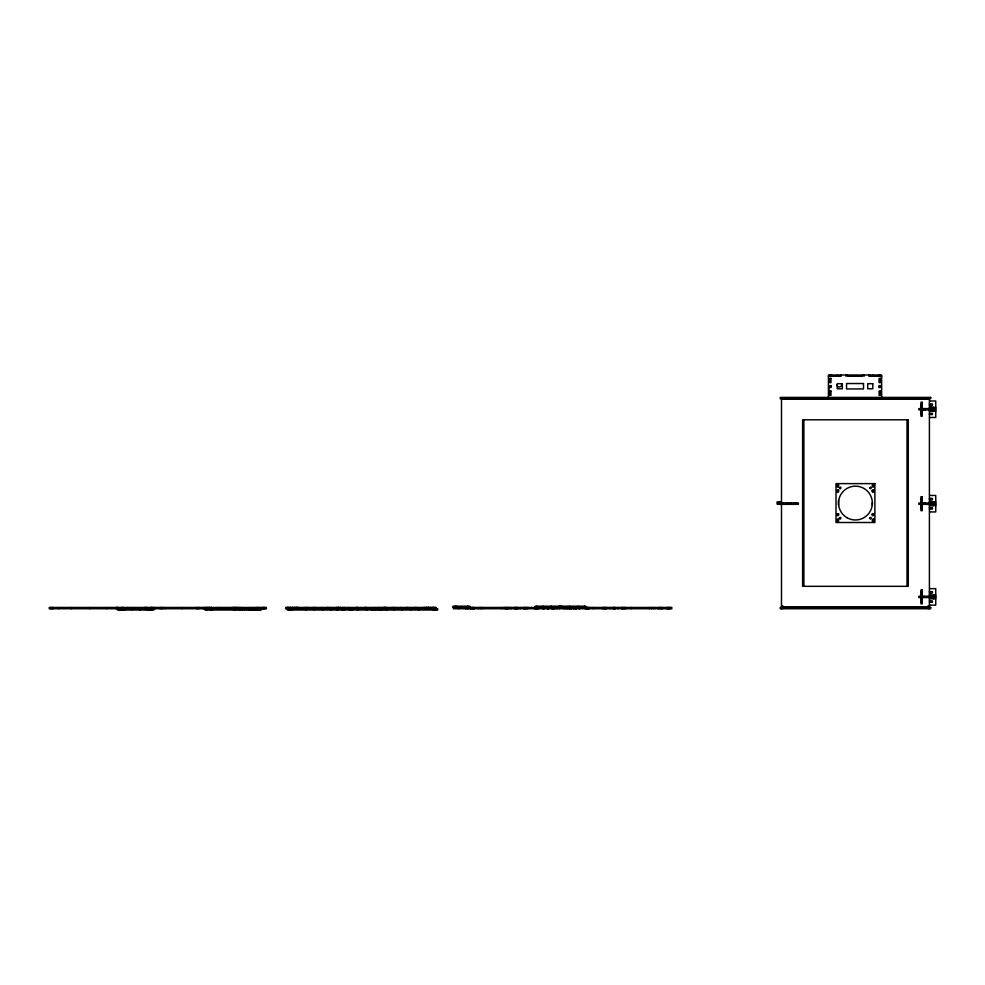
<?xml version="1.0" encoding="UTF-8"?>
<svg xmlns="http://www.w3.org/2000/svg" width="985" height="985" viewBox="0 0 985 985"><rect width="100%" height="100%" fill="white"/><g stroke="black" fill="none" stroke-linecap="round" stroke-linejoin="round"><path stroke-width="1.48" d="M923.684 596.442L924.57 596.442M924.447 597.439L923.807 597.439M828.422 376.27L841.104 376.27L841.104 375.002M881.637 376.27L868.955 376.27L868.955 375.002M879.1 385.652L880.368 385.652L880.368 387.474L879.1 387.474M829.69 386.206L830.958 386.206M879.1 386.206L880.368 386.206M781.487 399.097L929.409 399.097M929.668 400.993L935.75 400.993L935.75 417.48L929.668 417.48M929.409 403.948L932.45 403.948L932.45 405.217L931.182 405.771L929.409 405.217M920.963 404.379L922.231 404.379M920.963 404.675L922.231 404.675M920.963 405.217L922.231 405.217M920.963 406.485L922.231 406.485M920.963 407.039L922.231 407.039M929.409 407.334L935.75 407.334M935.738 408.603L918.845 408.603L918.845 409.871L935.738 409.871M929.409 411.139L935.75 411.139M920.963 411.435L922.231 411.435M920.963 411.989L922.231 411.989M920.963 413.257L922.231 413.257M920.963 413.798L922.231 413.798M920.963 414.094L922.231 414.094M929.409 414.525L932.45 414.562L932.45 413.294L929.409 413.281M837.275 490.604L838.543 490.604M872.353 490.604L873.621 490.604M929.668 495.455L935.75 495.455L935.75 511.941L929.668 511.941M929.409 498.422L932.45 498.422L932.45 499.69L931.182 500.232L929.409 499.69M920.963 498.841L922.231 498.841M920.963 499.136L922.231 499.136M920.963 499.69L922.231 499.69M920.963 500.959L922.231 500.959M920.963 501.5L922.231 501.5M781.487 501.796L777.251 501.796L777.251 504.332L798.392 504.332L798.392 503.064L777.251 503.064M929.409 501.796L935.75 501.796M935.738 503.064L918.845 503.064L918.845 504.332L935.738 504.332M929.409 505.6L935.75 505.6M920.963 505.896L922.231 505.896M920.963 506.45L922.231 506.45M920.963 507.718L922.231 507.718M920.963 508.26L922.231 508.26M920.963 508.555L922.231 508.555M929.409 508.986L932.45 509.023L932.45 507.755L929.409 507.743M837.275 514.269L838.543 514.269M872.353 514.269L873.621 514.269M929.668 588.648L935.75 588.648L935.75 605.135L929.668 605.135M929.409 591.616L932.45 591.616L932.45 592.884L931.182 593.426L929.409 592.884M920.963 592.034L922.231 592.034M920.963 592.33L922.231 592.33M920.963 592.884L922.231 592.884M920.963 594.152L922.231 594.152M920.963 594.694L922.231 594.694M929.409 594.989L935.75 594.989M935.738 596.257L918.845 596.257L918.845 597.526L935.738 597.526M929.409 598.794L935.75 598.794M920.963 599.089L922.231 599.089M920.963 599.643L922.231 599.643M920.963 600.912L922.231 600.912M920.963 601.466L922.231 601.466M920.963 601.761L922.231 601.761M929.409 602.18L932.45 602.217L932.45 600.948L929.409 600.936M781.487 607.043L929.409 607.043M933.632 407.334L933.632 411.139M933.632 501.796L933.632 505.6M933.632 594.989L933.632 598.794M932.586 407.334L932.586 408.603M932.586 409.871L932.586 411.139M932.586 504.332L932.586 505.6M931.182 407.334L931.182 408.603M931.182 409.871L931.182 411.139M931.182 504.332L931.182 505.6M930.259 407.334L930.259 408.603M930.259 409.871L930.259 411.139M930.259 504.332L930.259 505.6M929.409 398.666L929.409 608.73M928.141 605.664L928.141 608.73M925.309 408.603L925.309 409.871M925.309 503.064L925.309 504.332M924.755 408.603L924.755 409.871M924.755 503.064L924.755 504.332M923.499 408.603L923.499 409.871M923.499 503.064L923.499 504.332M922.945 408.603L922.945 409.871M922.945 503.064L922.945 504.332M907.013 419.807L907.013 586.334M881.637 397.398L881.637 375.002L828.422 375.002L828.422 397.398M880.368 375.002L880.368 376.27M879.1 375.002L879.1 376.27M872.575 375.002L872.575 376.27M872.353 502.325L872.353 505.305M864.116 375.002L864.116 376.27M862.626 375.002L862.626 376.27L847.445 376.27L847.445 375.002M845.943 375.002L845.943 376.27M838.543 500.257L838.543 505.305M837.496 375.002L837.496 376.27M830.958 375.002L830.958 376.27M829.69 375.002L829.69 376.27M828.853 386.834L828.853 393.175M803.883 419.807L803.883 586.334M797.247 503.064L797.247 504.332M796.693 503.064L796.693 504.332M795.424 503.064L795.424 504.332M794.883 503.064L794.883 504.332M793.319 503.064L793.319 504.332M791.201 503.064L791.201 504.332M789.638 503.064L789.638 504.332M789.083 503.064L789.083 504.332M787.815 503.064L787.815 504.332M787.274 503.064L787.274 504.332M785.71 503.064L785.71 504.332M783.592 503.064L783.592 504.332M782.755 605.664L782.755 608.73M781.487 398.666L781.487 608.73M779.369 503.064L779.369 504.332M670.576 607.462L670.576 608.73M669.726 607.462L669.726 608.73M668.803 607.462L668.803 608.73M668.249 607.462L668.249 608.73M667.534 607.462L667.534 608.73M666.143 607.462L666.143 608.73M662.129 607.462L662.129 608.73M661.908 607.462L661.908 608.73M660.639 607.462L660.639 608.73M659.371 607.462L659.371 608.73M658.103 607.462L658.103 608.73M653.88 607.462L653.88 608.73M651.774 607.462L651.774 608.73M649.447 607.462L649.447 608.73M631.274 607.462L631.274 608.73M625.955 607.462L625.955 608.73M624.687 607.462L624.687 608.73M623.85 607.462L623.85 608.73M622.914 607.462L622.914 608.73M622.582 607.462L622.582 608.73M621.646 607.462L621.646 608.73M618.346 607.462L618.346 608.73M615.305 607.462L615.305 608.73M614.763 607.462L614.763 608.73M614.369 607.462L614.369 608.73M613.495 607.462L613.495 608.73M612.941 607.462L612.941 608.73M609.9 607.462L609.9 608.73M606.6 607.462L606.6 608.73M605.677 607.462L605.677 608.73M605.332 607.462L605.332 608.73M604.408 607.462L604.408 608.73M603.559 607.462L603.559 608.73M602.291 607.462L602.291 608.73M593.229 607.462L593.229 608.73M589.202 607.462L589.202 608.73M588.55 607.462L588.55 608.73M587.811 607.462L587.811 608.73M587.282 607.462L587.282 608.73M586.543 607.462L586.543 608.73M586.013 607.462L586.013 608.73M585.866 607.462L585.866 606.194L535.187 606.194L535.187 607.462M585.275 607.462L585.275 608.73M584.597 606.194L584.597 607.462M579.488 607.462L579.488 608.73M579.352 607.462L579.352 608.73M578.971 607.462L578.971 608.73M578.072 606.194L578.072 607.462M576.323 607.462L576.323 608.73M575.868 607.462L575.868 608.73M575.129 607.462L575.129 608.73M573.898 607.462L573.898 608.73M573.787 607.462L573.787 608.73M571.682 607.462L571.682 608.73M571.029 607.462L571.029 608.73M570.894 607.462L570.894 608.73M569.613 606.194L569.675 608.73M569.527 607.462L569.527 608.73M568.788 607.462L568.788 608.73M567.446 607.462L567.446 608.73M566.178 607.462L566.178 608.73M564.91 607.462L564.91 608.73M563.642 607.462L563.642 608.73M561.709 606.194L561.709 607.462M561.167 606.194L561.167 607.462M559.899 606.194L559.899 607.462M559.345 606.194L559.418 608.73M557.301 607.462L557.301 608.73M556.033 607.462L556.033 608.73M554.358 607.462L554.358 608.73M553.619 607.462L553.619 608.73M552.856 607.462L552.856 608.73M552.72 607.462L552.72 608.73M551.44 606.194L551.501 608.73M548.497 607.462L548.497 608.73M548.017 607.462L548.017 608.73M547.278 607.462L547.278 608.73M544.397 607.462L544.397 608.73M543.424 607.462L543.424 608.73M542.994 606.194L543.043 608.73M539.127 607.462L539.127 608.73M537.872 607.462L537.872 608.73M537.133 607.462L537.133 608.73M536.603 607.462L536.603 608.73M536.456 606.194L536.456 607.462M535.865 607.462L535.865 608.73M535.335 607.462L535.335 608.73M534.596 607.462L534.596 608.73M527.837 607.462L527.837 608.73M526.569 607.462L526.569 608.73M525.731 607.462L525.731 608.73M524.796 607.462L524.796 608.73M524.463 607.462L524.463 608.73M523.527 607.462L523.527 608.73M520.228 607.462L520.228 608.73M517.999 607.462L517.999 608.73M517.187 607.462L517.187 608.73M516.645 607.462L516.645 608.73M515.586 607.462L515.586 608.73M515.377 607.462L515.377 608.73M514.823 607.462L514.823 608.73M511.781 607.462L511.781 608.73M510.095 607.462L510.095 608.73M508.482 607.462L508.482 608.73M507.558 607.462L507.558 608.73M507.213 607.462L507.213 608.73M506.29 607.462L506.29 608.73M505.44 607.462L505.44 608.73M504.172 607.462L504.172 608.73M501.094 607.462L501.094 608.73M482.921 607.462L482.921 608.73M480.594 607.462L480.594 608.73M478.476 607.462L478.476 608.73M474.253 607.462L474.253 608.73M473.859 607.462L473.859 608.73M472.985 607.462L472.985 608.73M472.8 607.462L472.8 608.73M471.741 607.462L471.716 608.73M470.695 607.462L470.695 608.73M470.239 607.462L470.239 608.73M469.833 607.462L469.833 606.194L452.915 606.194L452.915 607.462L671.844 607.462L671.844 608.73L453.469 608.73L453.469 607.462M468.367 607.462L468.367 608.73M467.715 606.194L467.715 607.462M467.518 607.462L467.518 608.73M466.25 607.462L466.25 608.73M465.733 607.462L465.733 608.73M458.973 607.462L458.973 608.73M456.301 606.194L456.301 607.462M455.033 606.194L455.033 607.462M436.454 608.73L436.454 609.998M436.084 608.73L436.084 607.462L285.625 607.462L285.625 608.73L437.722 608.73L437.722 609.998L287.251 609.998L287.251 608.73M435.432 607.462L435.432 608.73M435.185 608.73L435.185 609.998M434.163 607.462L434.163 608.73M433.548 607.462L433.548 608.73M433.326 607.462L433.326 608.73M433.068 608.73L433.068 609.998M432.39 607.462L432.39 608.73M432.058 607.462L432.058 608.73M431.122 607.462L431.122 608.73M430.494 607.462L430.494 608.73M429.94 607.462L429.94 608.73M428.672 607.462L428.672 608.73M428.377 607.462L428.377 608.73M428.118 607.462L428.118 608.73M427.822 607.462L427.822 608.73M427.539 607.462L427.539 608.73M426.554 607.462L426.554 608.73M426.271 607.462L426.271 608.73M426.012 607.462L426.012 608.73M424.449 607.462L424.449 608.73M424.166 607.462L424.166 608.73M423.833 607.462L423.833 608.73M419.13 608.73L419.13 609.998M418.108 607.462L418.108 608.73M415.99 607.462L415.99 608.73M415.375 607.462L415.375 608.73M413.601 607.462L413.601 608.73M410.671 608.73L410.671 609.998M409.649 607.462L409.649 608.73M407.544 607.462L407.544 608.73M406.928 607.462L406.928 608.73M402.212 608.73L402.212 609.998M401.203 607.462L401.203 608.73M394.862 607.462L394.862 608.73M394.246 607.462L394.246 608.73M393.766 608.73L393.766 609.998M392.744 607.462L392.744 608.73M387.413 608.73L387.413 609.998M386.957 607.462L386.957 608.73M386.403 607.462L386.403 608.73M386.145 608.73L386.145 609.998M385.135 607.462L385.135 608.73M384.839 607.462L384.839 608.73M384.593 607.462L384.593 608.73M384.298 607.462L384.298 608.73M383.03 607.462L383.03 608.73M382.475 607.462L382.475 608.73M381.921 608.73L381.921 609.998M380.235 608.73L380.235 609.998M379.644 607.462L379.644 608.73M378.375 607.462L378.375 608.73M377.698 608.73L377.698 609.998M375.593 608.73L375.593 609.998M374.571 607.462L374.571 608.73M373.463 608.73L373.463 609.998M371.776 608.73L371.776 609.998M367.134 608.73L367.134 609.998M366.125 607.462L366.125 608.73M365.694 607.462L365.694 608.73M365.078 607.462L365.078 608.73M357.838 608.73L357.838 609.998M357.247 607.462L357.247 608.73M356.816 607.462L356.816 608.73M356.632 607.462L356.632 608.73M352.371 608.73L352.371 609.998M350.685 608.73L350.685 609.998M349.392 608.73L349.392 609.998M348.37 607.462L348.37 608.73M344.565 607.462L344.565 608.73M343.925 608.73L343.925 609.998M343.297 607.462L343.297 608.73M342.238 608.73L342.238 609.998M340.465 607.462L340.465 608.73M339.911 607.462L339.911 608.73M338.643 607.462L338.643 608.73M338.348 607.462L338.348 608.73M338.101 607.462L338.003 609.998M337.806 607.462L337.806 608.73M336.735 608.73L336.735 609.998M336.538 607.462L336.538 608.73M335.983 607.462L335.983 608.73M331.219 608.73L331.219 609.998M330.197 607.462L330.197 608.73M328.079 607.462L328.079 608.73M327.463 607.462L327.463 608.73M322.76 608.73L322.76 609.998M321.738 607.462L321.738 608.73M315.397 607.462L315.397 608.73M314.781 607.462L314.781 608.73M314.301 608.73L314.301 609.998M313.292 607.462L313.292 608.73M307.936 607.462L307.936 608.73M306.951 607.462L306.951 608.73M306.335 607.462L306.335 608.73M305.855 608.73L305.855 609.998M304.833 607.462L304.833 608.73M298.64 607.462L298.64 608.73M298.492 607.462L298.492 608.73M297.876 607.462L297.876 608.73M296.928 607.462L296.928 608.73M296.522 607.462L296.522 608.73M296.387 607.462L296.387 608.73M295.118 607.462L295.118 608.73M294.823 607.462L294.823 608.73M294.564 607.462L294.564 608.73M294.269 607.462L294.269 608.73M293.001 607.462L293.001 608.73M292.447 607.462L292.447 608.73M291.819 607.462L291.905 609.998M291.031 607.462L291.031 608.73M290.883 607.462L290.883 608.73M290.55 607.462L290.55 608.73M289.787 608.73L289.787 609.998M289.615 607.462L289.615 608.73M288.913 607.462L288.913 608.73M288.777 607.462L288.777 608.73M288.519 608.73L288.519 609.998M288.162 607.462L288.162 608.73M287.509 607.462L287.509 608.73M286.894 607.462L286.894 608.73M286.795 607.462L286.795 608.73M265.137 607.462L265.137 608.73M264.3 607.462L264.3 608.73M263.364 607.462L263.364 608.73M263.032 607.462L263.032 608.73M262.096 607.462L262.096 608.73M261.271 608.73L261.271 609.998L204.991 609.998L204.991 608.73M260.914 608.73L260.914 607.462L266.406 607.462L266.406 608.73L49.25 608.73L49.25 607.462L260.582 607.462L260.582 608.73M260.138 608.73L260.138 609.998M259.584 608.73L259.584 609.998M259.314 607.462L259.314 608.73M258.464 607.462L258.316 609.998M257.762 608.73L257.762 609.998M257.528 607.462L257.528 608.73M256.26 607.462L256.199 609.998M254.093 608.73L254.093 609.998M252.529 608.73L252.529 609.998M251.975 608.73L251.975 609.998M250.855 607.462L250.707 609.998M250.165 608.73L250.165 609.998M248.602 608.73L248.602 609.998M246.484 608.73L246.484 609.998M244.366 608.73L244.366 609.998M242.261 608.73L242.261 609.998M241.337 608.73L241.337 609.998M240.5 608.73L240.5 609.998M240.402 607.462L240.402 608.73M240.143 608.73L240.143 609.998M239.232 608.73L239.232 609.998M238.838 607.462L238.838 608.73M238.173 607.462L238.173 608.73M237.016 607.462L237.016 608.73M236.511 607.462L236.511 608.73M236.191 608.73L236.191 609.998M235.637 608.73L235.637 609.998M235.243 607.462L235.243 608.73M234.898 607.462L234.898 608.73M234.689 607.462L234.689 608.73M234.368 608.73L234.368 609.998M233.814 608.73L233.814 609.998M233.42 607.462L233.42 608.73M232.879 607.462L232.879 608.73M226.451 607.462L226.451 608.73M220 607.462L220 608.73M217.956 607.462L217.956 608.73M212.514 608.73L212.514 609.998M211.972 608.73L211.972 609.998M211.578 607.462L211.578 608.73M211.024 607.462L211.024 608.73M210.704 608.73L210.704 609.998M210.15 608.73L210.15 609.998M209.756 607.462L209.756 608.73M209.497 607.462L209.497 608.73M209.202 607.462L209.202 608.73M207.933 607.462L207.933 608.73M207.109 608.73L207.109 609.998M206.16 607.462L206.259 609.998M205.84 608.73L205.84 609.998M205.619 607.462L205.619 608.73M204.055 607.462L204.055 608.73M203.095 607.462L203.095 608.73M199.032 607.462L199.032 608.73M197.763 607.462L197.763 608.73M196.495 607.462L196.495 608.73M181.966 607.462L181.966 608.73M165.061 607.462L165.061 608.73M162.685 607.462L162.685 608.73M161.417 607.462L161.417 608.73M160.149 607.462L160.149 608.73M154.916 607.462L154.916 608.73M153.931 608.73L153.931 609.998L117.572 609.998L117.572 608.73M153.648 607.462L153.648 608.73M152.54 607.462L152.54 608.73M152.367 608.73L152.367 609.998M151.813 609.998L151.69 607.462M151.271 607.462L151.271 608.73M150.582 608.73L150.582 609.998L150.422 607.462M150.04 608.73L150.04 609.998M148.772 608.73L148.772 609.998M148.476 608.73L148.476 609.998M148.218 608.73L148.218 609.998M147.381 607.462L147.381 608.73M146.95 608.73L146.95 609.998M146.827 607.462L146.827 608.73M146.408 608.73L146.408 609.998M145.558 607.462L145.558 608.73M145.004 607.462L145.004 608.73M144.77 607.462L144.77 608.73M140.018 608.73L140.018 609.998M131.522 608.73L131.522 609.998M127.865 607.462L127.865 608.73M125.095 608.73L125.095 609.998M124.553 608.73L124.553 609.998M123.704 607.462L123.704 608.73M123.285 608.73L123.285 609.998M123.162 607.462L123.076 609.998M122.731 608.73L122.731 609.998M121.894 607.462L121.894 608.73M121.463 608.73L121.463 609.998M121.34 607.462L121.34 608.73M120.958 608.73L120.958 609.998M119.69 608.73L119.69 609.998M119.136 608.73L119.136 609.998M118.298 607.462L118.298 608.73M117.449 607.462L117.449 608.73M117.03 607.462L117.03 608.73M116.181 607.462L116.181 608.73M106.737 607.462L106.737 608.73M89.82 607.462L89.82 608.73M71.646 607.462L71.646 608.73M58.977 607.462L58.977 608.73M53.559 607.462L53.559 608.73M52.291 607.462L52.291 608.73M51.368 607.462L51.368 608.73M50.518 607.462L50.518 608.73M841.658 383.768A2.536 2.536 0 0 1 839.86 386.871A2.536 2.536 0 0 1 836.758 385.086M787.84 503.532C788.616 505.958 789.724 501.833 787.84 503.532M795.449 503.532C796.225 505.958 797.333 501.833 795.449 503.532M829.715 386.674C830.49 389.1 831.599 384.963 829.715 386.674M837.299 491.072C838.075 493.485 839.171 489.36 837.299 491.072M839.454 487.723C840.574 491.195 842.163 485.273 839.454 487.723M837.299 514.736C838.05 517.162 839.208 513.025 837.299 514.736M839.454 517.938C840.574 521.41 842.163 515.487 839.454 517.938M879.125 386.674C879.9 389.1 881.009 384.963 879.125 386.674M869.681 487.723C870.789 491.195 872.378 485.273 869.681 487.723M872.378 491.072C873.153 493.485 874.261 489.36 872.378 491.072M869.681 517.938C870.789 521.41 872.378 515.487 869.681 517.938M872.378 514.736C873.129 517.162 874.286 513.025 872.378 514.736M920.975 405.697C921.751 408.11 922.859 403.985 920.975 405.697M920.975 412.456C921.751 414.87 922.859 410.745 920.975 412.456M923.511 409.07C924.287 411.496 925.395 407.359 923.511 409.07M920.975 500.158C921.751 502.572 922.859 498.447 920.975 500.158M920.975 506.918C921.751 509.344 922.859 505.206 920.975 506.918M923.511 503.532C924.287 505.958 925.395 501.833 923.511 503.532M920.975 593.352C921.751 595.777 922.859 591.64 920.975 593.352M920.975 600.111C921.751 602.537 922.859 598.4 920.975 600.111M830.958 378.388L829.69 378.388L829.69 382.611L830.958 382.611L830.958 378.388M880.368 378.388L879.1 378.388L879.1 382.611L880.368 382.611L880.368 378.388M863.513 383.534L846.558 383.534L846.558 388.952L863.513 388.952L863.513 383.534M842.335 383.707L837.262 383.707L837.262 388.779L842.335 388.779L842.335 383.707M872.808 383.707L867.736 383.707L867.736 388.779L872.808 388.779L872.808 383.707M830.958 385.652L829.69 385.652L829.69 387.474L830.958 387.474L830.958 385.652M830.958 391.057L829.69 391.057L829.69 395.293L830.958 395.293L830.958 391.057M880.368 391.057L879.1 391.057L879.1 395.293L880.368 395.293L880.368 391.057M930.677 397.398L780.218 397.398L780.218 398.666L930.677 398.666L930.677 397.398M922.231 402.262L920.963 402.262L920.963 416.212L922.231 416.212L922.231 402.262M908.281 419.807L802.615 419.807L802.615 586.334L908.281 586.334L908.281 419.807M874.889 483.623L836.006 483.623L836.006 522.506L874.889 522.506L874.889 483.623M838.543 484.891L837.275 484.891L837.275 487.009L838.543 487.009L838.543 484.891M873.621 484.891L872.353 484.891L872.353 487.009L873.621 487.009L873.621 484.891M838.543 490.05L837.275 490.05L837.275 491.872L838.543 491.872L838.543 490.05M873.621 490.05L872.353 490.05L872.353 491.872L873.621 491.872L873.621 490.05M922.231 496.723L920.963 496.723L920.963 510.673L922.231 510.673L922.231 496.723M838.543 513.714L837.275 513.714L837.275 515.537L838.543 515.537L838.543 513.714M873.621 513.714L872.353 513.714L872.353 515.537L873.621 515.537L873.621 513.714M838.543 519.132L837.275 519.132L837.275 521.237L838.543 521.237L838.543 519.132M873.621 519.132L872.353 519.132L872.353 521.237L873.621 521.237L873.621 519.132M922.231 589.916L920.963 589.916L920.963 603.867L922.231 603.867L922.231 589.916M930.677 607.462L780.218 607.462L780.218 608.73L930.677 608.73L930.677 607.462M470.559 608.73L470.559 607.462L470.448 608.73M434.816 608.73L434.816 607.462L434.73 608.73M207.429 608.73L207.429 607.462L207.392 608.73M846.989 517.704A16.905 16.905 0 0 0 872.353 503.064A16.905 16.905 0 0 0 846.989 488.425A16.905 16.905 0 0 0 846.989 517.704"/></g></svg>
